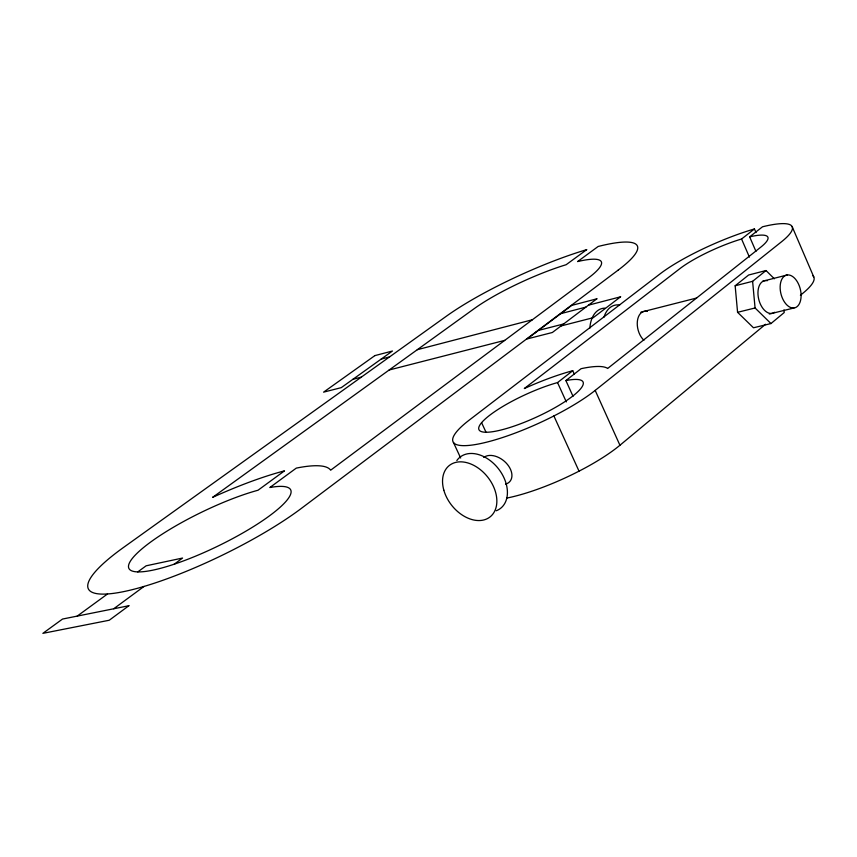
<?xml version="1.0" encoding="UTF-8"?>
<svg xmlns="http://www.w3.org/2000/svg" width="857" height="857" viewBox="0 0 857 857"><rect width="100%" height="100%" fill="white"/><g stroke="black" fill="none" stroke-linecap="round" stroke-linejoin="round"><path stroke-width="1.29" d="M506.594 498.11A85.55 20.3 -24.6 0 0 619.932 445.254L765.537 324.278M800.406 295.301L803.48 292.751A78.394 17.022 -23.6 0 0 812.682 275.568M774.353 278.804L766.029 270.533L748.622 275.011L735.156 285.777L737.577 312.312L753.485 327.781L770.968 323.55L784.23 312.526L783.984 309.891M735.156 285.777L752.607 281.321L766.029 270.533M756.003 232.558L754.439 228.958A78.705 15.737 -23.7 0 0 660.201 273.79L469.304 420.048A85.914 18.79 -24.6 0 0 484.216 442.758A85.914 18.79 -24.6 0 0 595.176 390.406L781.498 241.792A78.705 15.737 -23.7 0 0 762.516 226.784L749.65 236.843L755.938 251.358M574.372 374.316L572.744 370.717L557.543 382.576A57.269 12.523 -24.6 0 0 478.849 427.289A57.269 12.523 -24.6 0 0 550.73 410.021A57.269 12.523 -24.6 0 0 565.888 380.572L581.078 368.692A85.914 18.79 -24.6 0 1 607.677 368.456L760.587 247.309A52.309 10.455 -23.7 0 0 749.65 236.843M572.744 370.717A85.914 18.79 -24.6 0 0 524.313 388.542L679.955 268.584A52.309 10.455 -23.7 0 1 741.562 239.007L754.439 228.958M620.575 296.811L593.237 317.69L560.992 325.96M113.713 608.77L144.04 586.434M174.207 564.217L182.573 558.046L146.14 565.802L137.752 571.919M77.184 616.119L107.543 593.955M374.863 355.623L323.582 392.152L341.268 387.643L392.463 351.016L374.895 355.601M381.161 359.104L389.528 356.93M417.295 349.699L532.401 319.747M562.631 311.884L563.36 311.691M588.491 305.156L620.597 296.801M560.757 313.651L585.899 307.117M538.421 330.427L563.649 323.957M352.966 379.276L361.3 377.144M389.153 369.999L504.73 340.379M535.089 332.602L535.764 332.43M640.865 312.216L696.602 298.032M762.719 281.214L787.347 274.947M737.577 312.312L755.071 307.974L770.968 323.55M769.297 314.037L793.978 307.984A16.883 9.963 76.1 0 0 797.546 282.157A16.883 9.963 76.1 0 0 780.341 284.278A16.883 9.963 76.1 0 0 793.978 307.984M453.449 442.491L460.67 458.024M481.58 422.63L486.058 432.335M553.879 415.945L579.032 471.168M565.888 380.572L573.022 396.309M557.543 382.576L566.306 401.901M595.176 390.406L619.932 445.254M741.562 239.007L749.414 257.111M792.147 226.634L813.764 276.918M752.607 281.321L755.071 307.974M643.907 340.229A16.229 10.177 76.1 0 1 637.394 321.096A16.229 10.177 76.1 0 1 647.324 311.412M483.798 457.434A17.815 11.902 39.6 0 1 507.44 464.451A17.815 11.902 39.6 0 1 505.566 484.151M456.824 460.541A32.662 22.882 51.5 0 1 498.42 468.704A32.662 22.882 51.5 0 1 496.267 510.761M589.852 328.167A29.159 18.543 76 0 1 604.956 308.156M603.971 317.176A29.267 18.522 76 0 1 619.632 305.028M774.653 312.28A16.776 9.995 76.1 0 1 758.659 299.007A16.776 9.995 76.1 0 1 767.315 280.7M596.858 298.814L552.358 332.495L527.098 338.933L571.758 305.381L596.858 298.814M618.229 270.062L301.6 508.212A134.924 28.238 -25.9 0 1 126.397 591.041A134.924 28.238 -25.9 0 1 123.494 547.473L446.583 316.062A117.173 21.843 -24.4 0 1 586.799 249.612L566.156 264.706A77.869 14.515 -24.4 0 0 474.178 308.67L212.59 497.371A134.924 28.238 -25.9 0 1 284.492 470.857L258.021 490.236A89.91 18.8 -25.9 0 0 129.75 562.278A89.91 18.8 -25.9 0 0 232.29 538.785A89.91 18.8 -25.9 0 0 269.837 487.526L296.286 468.115A134.924 28.238 -25.9 0 1 330.641 470.204L588.234 278.107A77.869 14.515 -24.4 0 0 577.586 261.578L598.165 246.473A117.173 21.843 -24.4 0 1 618.229 270.062M128.882 605.728L109.246 620.243L42.871 633.355L62.518 619.054L128.882 605.728M443.819 490.15A32.802 22.882 51.5 0 0 489.786 517.125A32.802 22.882 51.5 0 0 475.485 466.304A32.802 22.882 51.5 0 0 443.819 490.15"/></g></svg>
